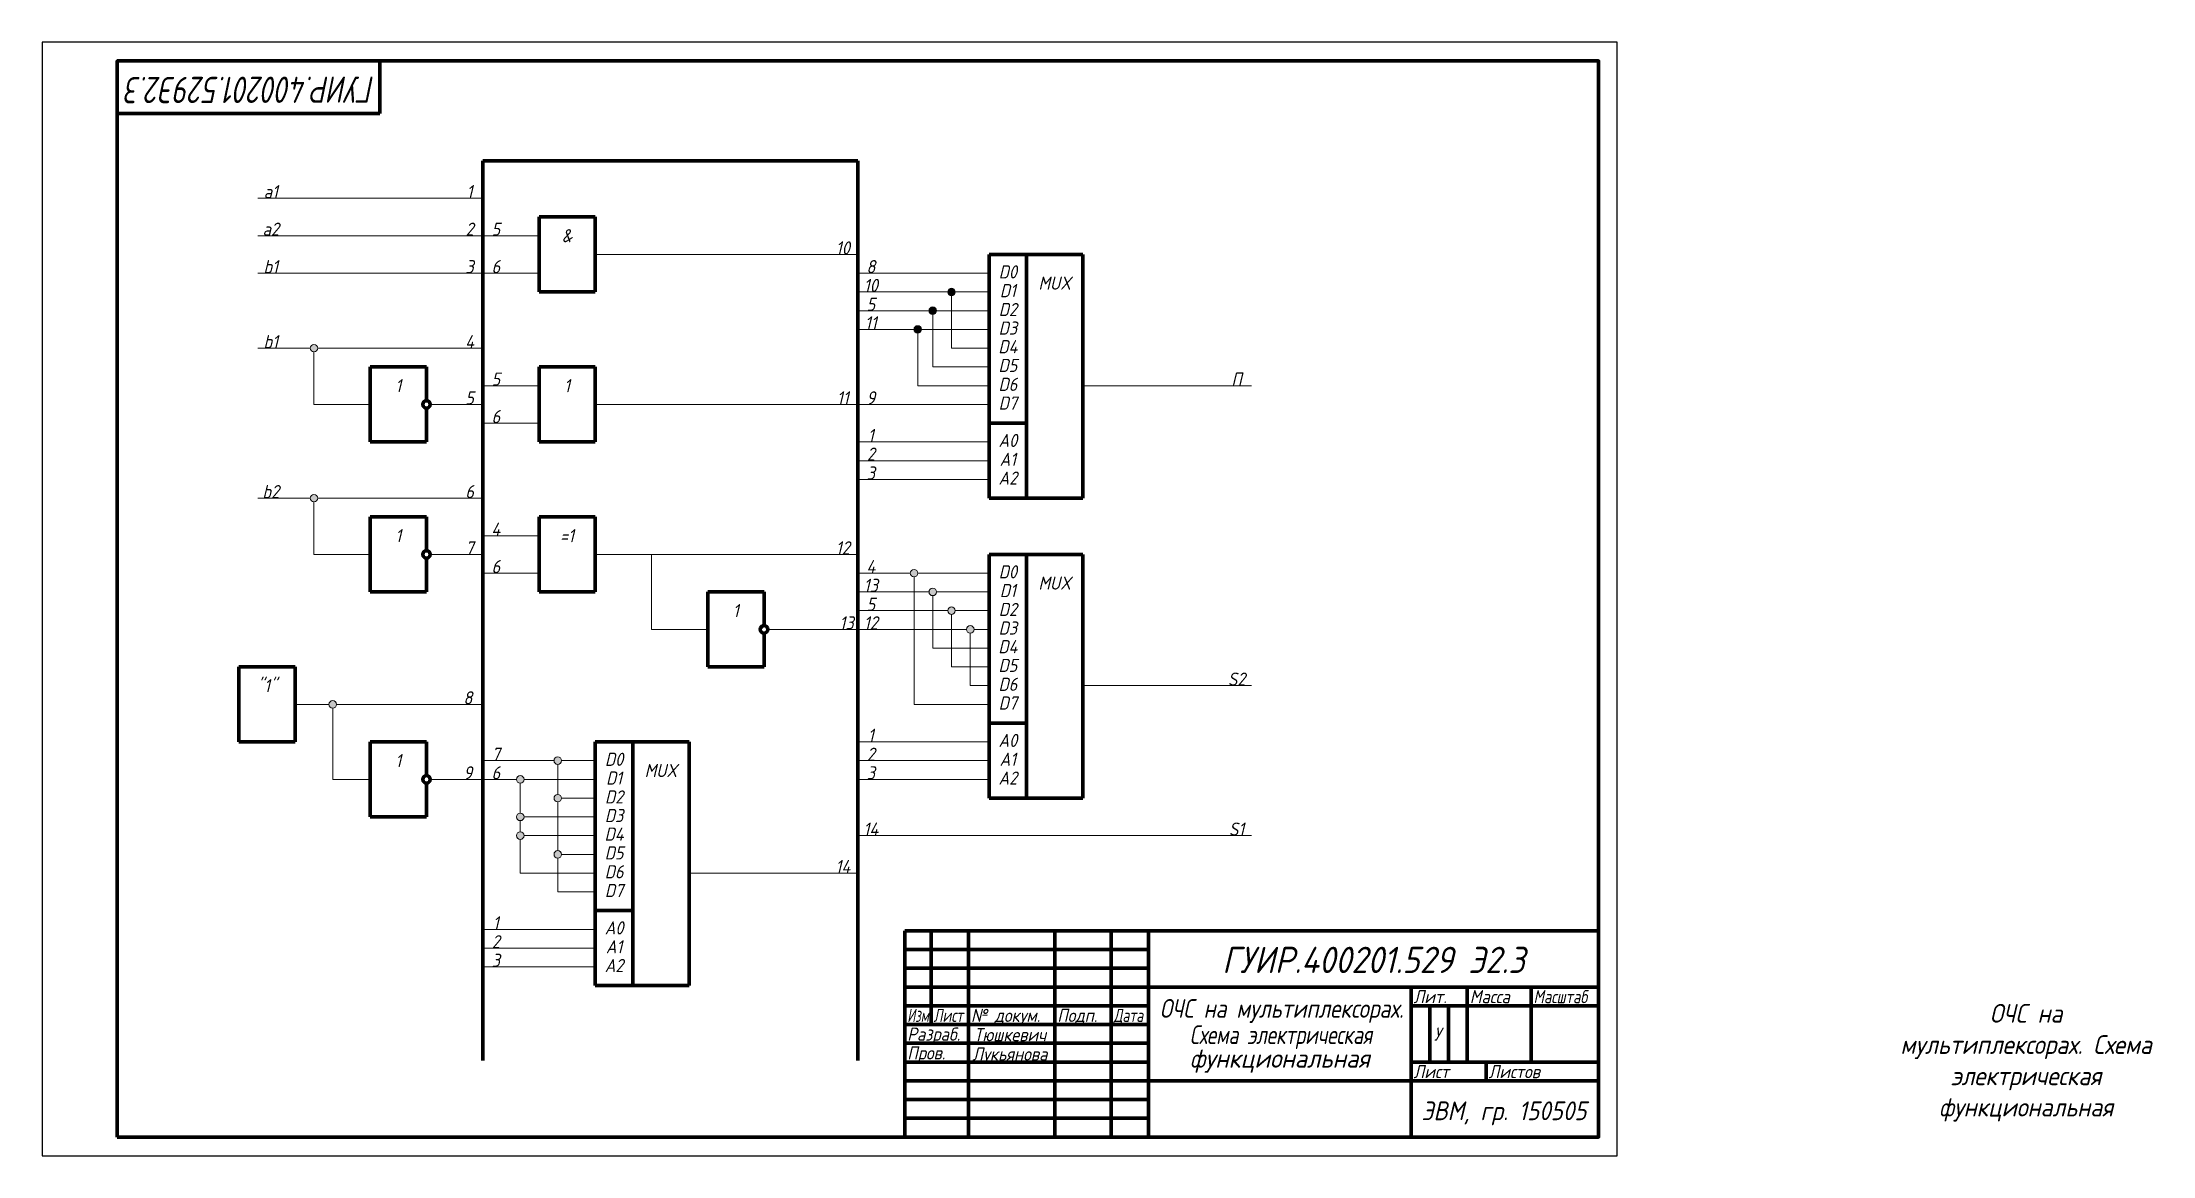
# Model space of a CAD drawing. Header units: millimetres. Extents: x 0 to 563, y 0 to 297.
import ezdxf
from ezdxf.enums import TextEntityAlignment as Align

# ---------------------------------------------------------------- set-up
doc = ezdxf.new("R2010")
doc.units = ezdxf.units.MM
doc.header["$LTSCALE"] = 0.5
doc.layers.get('0').update_dxf_attribs({"lineweight": 60})
doc.layers.get('Defpoints').update_dxf_attribs({"color": 5})
doc.layers.add('4-текст', color=7, linetype='Continuous', true_color=0x00ad00)
doc.styles.get("Standard").update_dxf_attribs({"font": 'ISOCPEUI.TTF', "width": 0.9})

msp = doc.modelspace()

# ---------------------------------------------------------------- hatches: boundary and pattern name
h = msp.add_hatch(color=256)
h.dxf.hatch_style = 1
h.paths.add_polyline_path([(76.47, 120.39, 1), (78.47, 120.39, 1)])
h.paths.add_polyline_path([(73.47, 175.39, 1), (71.47, 175.39, 1)])
h.paths.add_polyline_path([(73.47, 215.39, 1), (71.47, 215.39, 1)])
h.paths.add_polyline_path([(110.97, 98.47), (115.33, 98.47), (115.33, 104.77), (110.97, 104.77)], flags=9)
h.paths.add_polyline_path([(92.57, 101.72), (96.42, 101.72), (96.42, 108.02), (92.57, 108.02)], flags=9)
h.paths.add_polyline_path([(111.06, 118.47), (115.42, 118.47), (115.42, 124.77), (111.06, 124.77)], flags=9)
h.paths.add_polyline_path([(218.57, 188.47), (222.42, 188.47), (222.42, 194.77), (218.57, 194.77)], flags=9)
h.paths.add_polyline_path([(218.53, 233.47), (222.89, 233.47), (222.89, 239.77), (218.53, 239.77)], flags=9)
h.paths.add_polyline_path([(218.44, 198.47), (222.8, 198.47), (222.8, 204.77), (218.44, 204.77)], flags=9)
h.paths.add_polyline_path([(217.75, 218.47), (223.23, 218.47), (223.23, 224.77), (217.75, 224.77)], flags=9)
h.paths.add_polyline_path([(218.61, 223.42), (222.95, 223.42), (222.95, 229.72), (218.61, 229.72)], flags=9)
h.paths.add_polyline_path([(217.55, 228.47), (223.43, 228.47), (223.43, 234.77), (217.55, 234.77)], flags=9)
h.paths.add_polyline_path([(218.58, 153.47), (222.94, 153.47), (222.94, 159.77), (218.58, 159.77)], flags=9)
h.paths.add_polyline_path([(218.6, 178.42), (222.96, 178.42), (222.96, 184.72), (218.6, 184.72)], flags=9)
h.paths.add_polyline_path([(218.6, 183.47), (222.96, 183.47), (222.96, 189.77), (218.6, 189.77)], flags=9)
h.paths.add_polyline_path([(217.5, 138.47), (223.49, 138.47), (223.49, 144.77), (217.5, 144.77)], flags=9)
h.paths.add_polyline_path([(218.61, 143.42), (222.95, 143.42), (222.95, 149.72), (218.61, 149.72)], flags=9)
h.paths.add_polyline_path([(217.5, 148.47), (223.49, 148.47), (223.49, 154.77), (217.5, 154.77)], flags=9)
h.paths.add_polyline_path([(218.6, 98.47), (222.96, 98.47), (222.96, 104.77), (218.6, 104.77)], flags=9)
h.paths.add_polyline_path([(218.6, 103.42), (222.96, 103.42), (222.96, 109.72), (218.6, 109.72)], flags=9)
h.paths.add_polyline_path([(218.57, 108.47), (222.42, 108.47), (222.42, 114.77), (218.57, 114.77)], flags=9)
h.paths.add_polyline_path([(118.62, 98.47), (122.8, 98.47), (122.8, 104.77), (118.62, 104.77)], flags=9)
h.paths.add_polyline_path([(118.21, 103.42), (122.71, 103.42), (122.71, 109.72), (118.21, 109.72)], flags=9)
h.paths.add_polyline_path([(118.6, 48.47), (122.96, 48.47), (122.96, 54.77), (118.6, 54.77)], flags=9)
h.paths.add_polyline_path([(118.6, 53.42), (122.96, 53.42), (122.96, 59.72), (118.6, 59.72)], flags=9)
h.paths.add_polyline_path([(118.57, 58.47), (122.42, 58.47), (122.42, 64.77), (118.57, 64.77)], flags=9)
h.paths.add_polyline_path([(210.08, 238.47), (215.96, 238.47), (215.96, 244.77), (210.08, 244.77)], flags=9)
h.paths.add_polyline_path([(210.28, 198.47), (215.76, 198.47), (215.76, 204.77), (210.28, 204.77)], flags=9)
h.paths.add_polyline_path([(210.03, 158.47), (216.02, 158.47), (216.02, 164.77), (210.03, 164.77)], flags=9)
h.paths.add_polyline_path([(211.03, 138.47), (217.02, 138.47), (217.02, 144.77), (211.03, 144.77)], flags=9)
h.paths.add_polyline_path([(118.62, 153.47), (122.8, 153.47), (122.8, 159.77), (118.62, 159.77)], flags=9)
h.paths.add_polyline_path([(118.58, 163.47), (122.94, 163.47), (122.94, 169.77), (118.58, 169.77)], flags=9)
h.paths.add_polyline_path([(159.43, 99.08), (170.14, 99.08), (170.14, 105.38), (159.43, 105.38)], flags=9)
h.paths.add_polyline_path([(264.43, 229.07), (275.14, 229.07), (275.14, 235.38), (264.43, 235.38)], flags=9)
h.paths.add_polyline_path([(264.43, 149.07), (275.14, 149.07), (275.14, 155.38), (264.43, 155.38)], flags=9)
h.paths.add_polyline_path([(180.17, 131.72), (189.42, 131.72), (189.42, 138.02), (180.17, 138.02)], flags=9)
h.paths.add_polyline_path([(182.57, 141.72), (186.42, 141.72), (186.42, 148.02), (182.57, 148.02)], flags=9)
h.paths.add_polyline_path([(135.17, 151.72), (144.42, 151.72), (144.42, 158.02), (135.17, 158.02)], flags=9)
h.paths.add_polyline_path([(136.65, 161.72), (142.79, 161.72), (142.79, 168.02), (136.65, 168.02)], flags=9)
h.paths.add_polyline_path([(118.62, 193.47), (122.8, 193.47), (122.8, 199.77), (118.62, 199.77)], flags=9)
h.paths.add_polyline_path([(118.61, 203.47), (122.95, 203.47), (122.95, 209.77), (118.61, 209.77)], flags=9)
h.paths.add_polyline_path([(118.62, 233.47), (122.8, 233.47), (122.8, 239.77), (118.62, 239.77)], flags=9)
h.paths.add_polyline_path([(118.61, 243.47), (122.95, 243.47), (122.95, 249.77), (118.61, 249.77)], flags=9)
h.paths.add_polyline_path([(135.34, 231.72), (144.08, 231.72), (144.08, 238.02), (135.34, 238.02)], flags=9)
h.paths.add_polyline_path([(137.4, 241.72), (142.08, 241.72), (142.08, 248.02), (137.4, 248.02)], flags=9)
h.paths.add_polyline_path([(135.43, 191.72), (144.17, 191.72), (144.17, 198.02), (135.43, 198.02)], flags=9)
h.paths.add_polyline_path([(137.57, 201.72), (141.42, 201.72), (141.42, 208.02), (137.57, 208.02)], flags=9)
h.paths.add_polyline_path([(60.61, 121.72), (68.37, 121.72), (68.37, 128.02), (60.61, 128.02)], flags=9)
h.paths.add_polyline_path([(57.72, 233.47), (63.85, 233.47), (63.85, 239.77), (57.72, 239.77)], flags=9)
h.paths.add_polyline_path([(111.6, 233.47), (115.96, 233.47), (115.96, 239.77), (111.6, 239.77)], flags=9)
h.paths.add_polyline_path([(57.46, 173.47), (64.11, 173.47), (64.11, 179.77), (57.46, 179.77)], flags=9)
h.paths.add_polyline_path([(57.72, 213.47), (63.85, 213.47), (63.85, 219.77), (57.72, 219.77)], flags=9)
h.paths.add_polyline_path([(57.41, 243.47), (64.05, 243.47), (64.05, 249.77), (57.41, 249.77)], flags=9)
h.paths.add_polyline_path([(57.66, 253.47), (63.8, 253.47), (63.8, 259.77), (57.66, 259.77)], flags=9)
h.paths.add_polyline_path([(111.21, 158.47), (115.71, 158.47), (115.71, 164.77), (111.21, 164.77)], flags=9)
h.paths.add_polyline_path([(111.62, 173.47), (115.8, 173.47), (115.8, 179.77), (111.62, 179.77)], flags=9)
h.paths.add_polyline_path([(111.61, 198.47), (115.95, 198.47), (115.95, 204.77), (111.61, 204.77)], flags=9)
h.paths.add_polyline_path([(111.58, 213.47), (115.94, 213.47), (115.94, 219.77), (111.58, 219.77)], flags=9)
h.paths.add_polyline_path([(111.6, 243.47), (115.96, 243.47), (115.96, 249.77), (111.6, 249.77)], flags=9)
h.paths.add_polyline_path([(111.57, 253.47), (115.42, 253.47), (115.42, 259.77), (111.57, 259.77)], flags=9)
h.paths.add_polyline_path([(90.16, 151.72), (99.41, 151.72), (99.41, 158.02), (90.16, 158.02)], flags=9)
h.paths.add_polyline_path([(92.57, 161.72), (96.42, 161.72), (96.42, 168.02), (92.57, 168.02)], flags=9)
h.paths.add_polyline_path([(90.32, 191.72), (99.25, 191.72), (99.25, 198.02), (90.32, 198.02)], flags=9)
h.paths.add_polyline_path([(92.57, 201.72), (96.42, 201.72), (96.42, 208.02), (92.57, 208.02)], flags=9)
h.paths.add_polyline_path([(364.8, 19.83), (376.44, 19.83), (376.44, 25.08), (364.8, 25.08)], flags=9)
h.paths.add_polyline_path([(384.8, 19.83), (400.97, 19.83), (400.97, 25.08), (384.8, 25.08)], flags=9)
h.paths.add_polyline_path([(396.8, 39.83), (415.2, 39.83), (415.2, 45.08), (396.8, 45.08)], flags=9)
h.paths.add_polyline_path([(379.8, 39.83), (393.61, 39.83), (393.61, 45.08), (379.8, 45.08)], flags=9)
h.paths.add_polyline_path([(364.8, 39.83), (375.35, 39.83), (375.35, 45.08), (364.8, 45.08)], flags=9)
h.paths.add_polyline_path([(229.53, 23.51), (242.24, 23.51), (242.24, 30.34), (229.53, 30.34)], flags=9)
h.paths.add_polyline_path([(229.53, 28.51), (247.3, 28.51), (247.3, 35.34), (229.53, 35.34)], flags=9)
h.paths.add_polyline_path([(284.66, 34.17), (295.92, 34.17), (295.92, 40.21), (284.66, 40.21)], flags=9)
h.paths.add_polyline_path([(269.8, 34.83), (281.98, 34.83), (281.98, 40.08), (269.8, 40.08)], flags=9)
h.paths.add_polyline_path([(246.53, 33.51), (267.4, 33.51), (267.4, 40.34), (246.53, 40.34)], flags=9)
h.paths.add_polyline_path([(236.8, 34.83), (246.79, 34.83), (246.79, 40.08), (236.8, 40.08)], flags=9)
h.paths.add_polyline_path([(229.8, 34.83), (238.01, 34.83), (238.01, 40.08), (229.8, 40.08)], flags=9)
at = {"lineweight": 20}
h = msp.add_hatch(color=256, dxfattribs=at)
h.dxf.hatch_style = 1
h.paths.add_polyline_path([(241.47, 230.39, 1), (243.47, 230.39, 1)])
h = msp.add_hatch(color=256, dxfattribs=at)
h.dxf.hatch_style = 1
h.paths.add_polyline_path([(236.47, 225.39, 1), (238.47, 225.39, 1)])
h.paths.add_polyline_path([(234.47, 220.39, 1), (232.47, 220.39, 1)])
h = msp.add_hatch(color=256, dxfattribs=at)
h.dxf.hatch_style = 1
h.paths.add_polyline_path([(233.47, 155.39, 1), (231.47, 155.39, 1)])
h.paths.add_polyline_path([(236.47, 150.39, 1), (238.47, 150.39, 1)])
h.paths.add_polyline_path([(241.47, 145.39, 1), (243.47, 145.39, 1)])
h.paths.add_polyline_path([(246.47, 140.39, 1), (248.47, 140.39, 1)])
h = msp.add_hatch(color=256, dxfattribs=at)
h.dxf.hatch_style = 1
h.paths.add_polyline_path([(138.47, 95.39, 1), (136.47, 95.39, 1)])
h.paths.add_polyline_path([(138.47, 105.39, 1), (136.47, 105.39, 1)])
h.paths.add_polyline_path([(128.47, 100.39, 1), (126.47, 100.39, 1)])
h.paths.add_polyline_path([(128.47, 90.39, 1), (126.47, 90.39, 1)])
h.paths.add_polyline_path([(128.47, 85.39, 1), (126.47, 85.39, 1)])
h.paths.add_polyline_path([(136.47, 80.39, 1), (138.47, 80.39, 1)])

# ---------------------------------------------------------------- linework, layer by layer
at = {"lineweight": 70}
for p, q in [((90, 292), (90, 278)), ((20, 278), (90, 278)), ((415, 60), (230, 60)), ((230, 5), (230, 60)), ((237, 60), (237, 35)), ((247, 5), (247, 60)), ((270, 60), (270, 5)), ((285, 5), (285, 60)), ((295, 60), (295, 5)), ((230, 55), (295, 55)), ((230, 50), (295, 50)), ((230, 45), (295, 45)), ((230, 40), (295, 40)), ((295, 45), (415, 45)), ((365, 5), (365, 45)), ((365, 45), (365, 40)), ((365, 40), (415, 40)), ((370, 25), (370, 40)), ((375, 40), (375, 25)), ((380, 45), (380, 25)), ((397, 25), (397, 45)), ((230, 35), (295, 35)), ((230, 30), (295, 30)), ((230, 25), (295, 25)), ((365, 25), (415, 25)), ((385, 20), (385, 25)), ((230, 20), (295, 20)), ((295, 20), (415, 20)), ((230, 15), (295, 15)), ((230, 10), (295, 10))]:
    msp.add_line(p, q, dxfattribs=at)
at = {"lineweight": 100}
for p, q in [((117.47, 265.39), (117.47, 30.39)), ((117.47, 265.39), (207.47, 265.39)), ((207.47, 265.39), (217.47, 265.39)), ((217.47, 265.39), (217.47, 35.39)), ((132.47, 250.39), (147.47, 250.39)), ((132.47, 230.39), (132.47, 250.39)), ((132.47, 250.39), (132.47, 247.14)), ((147.47, 250.39), (147.47, 241.39)), ((147.47, 250.39), (147.47, 240.39)), ((132.47, 240.39), (132.47, 243.64)), ((147.47, 241.39), (147.47, 243.64)), ((132.47, 233.64), (132.47, 237.14)), ((147.47, 241.39), (147.47, 239.39)), ((147.47, 239.39), (147.47, 230.39)), ((252.47, 240.39), (252.47, 175.39)), ((277.47, 240.39), (252.47, 240.39)), ((252.47, 240.39), (267.47, 240.39)), ((252.47, 240.39), (262.47, 240.39)), ((252.47, 240.39), (252.47, 235.39)), ((252.47, 240.39), (252.47, 235.39)), ((262.47, 240.39), (262.47, 175.39)), ((277.47, 175.39), (277.47, 240.39)), ((277.47, 240.39), (277.47, 205.39)), ((132.47, 230.39), (132.47, 233.64)), ((252.47, 235.39), (252.47, 230.39)), ((147.47, 230.39), (132.47, 230.39)), ((132.47, 230.39), (147.47, 230.39)), ((252.47, 230.39), (252.47, 225.39)), ((252.47, 225.39), (252.47, 215.39)), ((252.47, 225.39), (252.47, 221.39)), ((252.47, 221.39), (252.47, 216.39)), ((252.47, 221.39), (252.47, 220.39)), ((252.47, 220.39), (252.47, 215.39)), ((87.47, 210.39), (102.47, 210.39)), ((87.47, 190.39), (87.47, 210.39)), ((87.47, 210.39), (87.47, 207.14)), ((102.47, 210.39), (102.47, 201.39)), ((132.47, 190.39), (132.47, 210.39)), ((132.47, 210.39), (132.47, 207.14)), ((147.47, 210.39), (132.47, 210.39)), ((147.47, 210.39), (147.47, 201.39)), ((147.47, 210.39), (147.47, 200.39)), ((252.47, 210.39), (252.47, 205.39)), ((252.47, 210.39), (252.47, 205.39)), ((87.47, 195.39), (87.47, 205.39)), ((87.47, 200.39), (87.47, 203.64)), ((102.47, 201.39), (102.47, 203.64)), ((132.47, 200.39), (132.47, 203.64)), ((147.47, 201.39), (147.47, 203.64)), ((252.47, 175.39), (252.47, 205.39)), ((87.47, 193.64), (87.47, 197.14)), ((102.47, 199.39), (102.47, 190.39)), ((132.47, 193.64), (132.47, 197.14)), ((147.47, 201.39), (147.47, 199.39)), ((147.47, 199.39), (147.47, 190.39)), ((252.47, 200.39), (252.47, 195.39)), ((252.47, 200.39), (252.47, 195.39)), ((87.47, 190.39), (87.47, 193.64)), ((132.47, 190.39), (132.47, 193.64)), ((252.47, 195.39), (262.47, 195.39)), ((102.47, 190.39), (87.47, 190.39)), ((147.47, 190.39), (132.47, 190.39)), ((252.47, 190.39), (252.47, 185.39)), ((252.47, 180.39), (252.47, 175.39)), ((252.47, 175.39), (277.47, 175.39)), ((87.47, 170.39), (102.47, 170.39)), ((87.47, 150.39), (87.47, 170.39)), ((87.47, 170.39), (87.47, 167.14)), ((102.47, 170.39), (102.47, 161.39)), ((132.47, 170.39), (147.47, 170.39)), ((132.47, 150.39), (132.47, 170.39)), ((132.47, 170.39), (132.47, 167.14)), ((132.47, 170.39), (132.47, 165.39)), ((147.47, 170.39), (147.47, 161.39)), ((87.47, 155.39), (87.47, 165.39)), ((87.47, 160.39), (87.47, 163.64)), ((102.47, 161.39), (102.47, 163.64)), ((132.47, 160.39), (132.47, 163.64)), ((147.47, 161.39), (147.47, 163.64)), ((102.47, 159.39), (102.47, 150.39)), ((147.47, 161.39), (147.47, 150.39)), ((147.47, 159.39), (147.47, 150.39)), ((252.47, 160.39), (252.47, 95.39)), ((277.47, 160.39), (252.47, 160.39)), ((252.47, 160.39), (267.47, 160.39)), ((252.47, 160.39), (262.47, 160.39)), ((252.47, 160.39), (252.47, 155.39)), ((252.47, 160.39), (252.47, 155.39)), ((262.47, 160.39), (262.47, 95.39)), ((277.47, 95.39), (277.47, 160.39)), ((277.47, 160.39), (277.47, 125.39)), ((87.47, 153.64), (87.47, 157.14)), ((87.47, 150.39), (87.47, 153.64)), ((132.47, 153.64), (132.47, 157.14)), ((132.47, 150.39), (132.47, 153.64)), ((252.47, 155.39), (252.47, 150.39)), ((102.47, 150.39), (87.47, 150.39)), ((147.47, 150.39), (132.47, 150.39)), ((177.47, 150.39), (192.47, 150.39)), ((177.47, 130.39), (177.47, 150.39)), ((177.47, 150.39), (177.47, 147.14)), ((177.47, 150.39), (177.47, 145.39)), ((177.47, 150.39), (177.47, 140.39)), ((192.47, 150.39), (192.47, 141.39)), ((192.47, 150.39), (192.47, 141.39)), ((252.47, 150.39), (252.47, 145.39)), ((177.47, 140.39), (177.47, 143.64)), ((192.47, 141.39), (192.47, 143.64)), ((252.47, 145.39), (252.47, 135.39)), ((252.47, 145.39), (252.47, 141.39)), ((252.47, 141.39), (252.47, 136.39)), ((252.47, 141.39), (252.47, 140.39)), ((177.47, 133.64), (177.47, 137.14)), ((192.47, 139.39), (192.47, 130.39)), ((192.47, 139.39), (192.47, 130.39)), ((252.47, 140.39), (252.47, 135.39)), ((52.47, 130.39), (67.47, 130.39)), ((52.47, 110.39), (52.47, 130.39)), ((52.47, 130.39), (52.47, 127.14)), ((52.47, 130.39), (52.47, 125.39)), ((67.47, 130.39), (52.47, 130.39)), ((52.47, 130.39), (52.47, 110.39)), ((67.47, 130.39), (67.47, 110.39)), ((67.47, 130.39), (67.47, 120.39)), ((67.47, 130.39), (67.47, 120.39)), ((67.47, 120.39), (67.47, 130.39)), ((177.47, 130.39), (177.47, 133.64)), ((192.47, 130.39), (177.47, 130.39)), ((252.47, 130.39), (252.47, 125.39)), ((252.47, 130.39), (252.47, 125.39)), ((252.47, 95.39), (252.47, 125.39)), ((52.47, 120.39), (52.47, 123.64)), ((67.47, 110.39), (67.47, 120.39)), ((252.47, 120.39), (252.47, 115.39)), ((252.47, 120.39), (252.47, 115.39)), ((52.47, 113.64), (52.47, 117.14)), ((52.47, 110.39), (52.47, 115.39)), ((52.47, 110.39), (52.47, 113.64)), ((67.47, 110.39), (67.47, 115.39)), ((252.47, 115.39), (262.47, 115.39)), ((67.47, 110.39), (52.47, 110.39)), ((52.47, 110.39), (67.47, 110.39)), ((87.47, 110.39), (102.47, 110.39)), ((87.47, 90.39), (87.47, 110.39)), ((87.47, 110.39), (87.47, 107.14)), ((87.47, 110.39), (87.47, 105.39)), ((87.47, 110.39), (87.47, 100.39)), ((102.47, 110.39), (102.47, 101.39)), ((102.47, 110.39), (102.47, 101.39)), ((102.47, 110.39), (102.47, 101.39)), ((147.47, 110.39), (147.47, 45.39)), ((172.47, 110.39), (147.47, 110.39)), ((147.47, 110.39), (162.47, 110.39)), ((147.47, 110.39), (157.47, 110.39)), ((147.47, 110.39), (147.47, 105.39)), ((147.47, 110.39), (147.47, 105.39)), ((157.47, 110.39), (157.47, 45.39)), ((172.47, 45.39), (172.47, 110.39)), ((172.47, 110.39), (172.47, 75.39)), ((252.47, 110.39), (252.47, 105.39)), ((87.47, 100.39), (87.47, 103.64)), ((147.47, 105.39), (147.47, 100.39)), ((87.47, 93.64), (87.47, 97.14)), ((102.47, 99.39), (102.47, 90.39)), ((147.47, 100.39), (147.47, 95.39)), ((252.47, 100.39), (252.47, 95.39)), ((87.47, 90.39), (87.47, 95.39)), ((87.47, 90.39), (87.47, 93.64)), ((102.47, 90.39), (87.47, 90.39)), ((102.47, 90.39), (102.47, 95.39)), ((147.47, 95.39), (147.47, 85.39)), ((147.47, 95.39), (147.47, 91.39)), ((147.47, 91.39), (147.47, 86.39)), ((147.47, 91.39), (147.47, 90.39)), ((147.47, 90.39), (147.47, 85.39)), ((252.47, 95.39), (277.47, 95.39)), ((147.47, 80.39), (147.47, 75.39)), ((147.47, 80.39), (147.47, 75.39)), ((147.47, 45.39), (147.47, 75.39)), ((147.47, 70.39), (147.47, 65.39)), ((147.47, 70.39), (147.47, 65.39)), ((147.47, 65.39), (157.47, 65.39)), ((147.47, 60.39), (147.47, 55.39)), ((147.47, 50.39), (147.47, 45.39)), ((147.47, 45.39), (172.47, 45.39)), ((217.47, 35.39), (217.47, 25.39)), ((117.47, 30.39), (117.47, 25.39))]:
    msp.add_line(p, q, dxfattribs=at)
at = {"lineweight": 20}
for p, q in [((57.47, 255.39), (71.47, 255.39)), ((71.47, 255.39), (73.47, 255.39)), ((73.47, 255.39), (103.47, 255.39)), ((103.47, 255.39), (117.47, 255.39)), ((117.47, 255.39), (113.97, 255.39)), ((57.47, 245.39), (71.47, 245.39)), ((71.47, 245.39), (73.47, 245.39)), ((73.47, 245.39), (103.47, 245.39)), ((103.47, 245.39), (117.47, 245.39)), ((132.47, 245.39), (117.47, 245.39)), ((147.47, 240.39), (207.47, 240.39)), ((207.47, 240.39), (212.47, 240.39)), ((212.47, 240.39), (217.47, 240.39)), ((57.47, 235.39), (71.47, 235.39)), ((71.47, 235.39), (73.47, 235.39)), ((73.47, 235.39), (103.47, 235.39)), ((103.47, 235.39), (117.47, 235.39)), ((117.47, 235.39), (113.97, 235.39)), ((132.47, 235.39), (117.47, 235.39)), ((222.47, 235.39), (217.47, 235.39)), ((241.47, 235.39), (222.47, 235.39)), ((243.47, 235.39), (241.47, 235.39)), ((252.47, 235.39), (243.47, 235.39)), ((217.47, 230.39), (222.47, 230.39)), ((222.47, 225.39), (217.47, 225.39)), ((218.47, 225.39), (217.47, 225.39)), ((233.47, 230.39), (222.47, 230.39)), ((222.47, 230.39), (236.47, 230.39)), ((232.47, 225.39), (222.47, 225.39)), ((232.47, 225.39), (234.47, 225.39)), ((236.47, 230.39), (233.47, 230.39)), ((236.47, 225.39), (234.47, 225.39)), ((236.47, 230.39), (238.47, 230.39)), ((241.47, 230.39), (238.47, 230.39)), ((243.47, 225.39), (238.47, 225.39)), ((242.47, 225.39), (238.47, 225.39)), ((242.47, 215.39), (242.47, 229.39)), ((252.47, 230.39), (243.47, 230.39)), ((243.47, 225.39), (252.47, 225.39)), ((217.47, 220.39), (222.47, 220.39)), ((231.47, 220.39), (222.47, 220.39)), ((222.47, 220.39), (231.47, 220.39)), ((232.47, 220.39), (231.47, 220.39)), ((236.47, 220.39), (234.47, 220.39)), ((236.47, 220.39), (238.47, 220.39)), ((237.47, 224.39), (237.47, 210.39)), ((252.47, 220.39), (238.47, 220.39)), ((57.47, 215.39), (71.47, 215.39)), ((71.47, 215.39), (71.47, 215.39)), ((72.47, 200.39), (72.47, 214.39)), ((73.47, 215.39), (103.47, 215.39)), ((103.47, 215.39), (117.47, 215.39)), ((233.47, 210.39), (233.47, 219.39)), ((243.47, 215.39), (242.47, 215.39)), ((252.47, 215.39), (243.47, 215.39)), ((233.47, 210.39), (233.47, 205.39)), ((237.47, 210.39), (242.47, 210.39)), ((242.47, 210.39), (243.47, 210.39)), ((243.47, 210.39), (252.47, 210.39)), ((132.47, 205.39), (117.47, 205.39)), ((233.47, 205.39), (237.47, 205.39)), ((252.47, 205.39), (237.47, 205.39)), ((277.47, 205.39), (322.47, 205.39)), ((87.47, 200.39), (72.47, 200.39)), ((117.47, 200.39), (103.47, 200.39)), ((147.47, 200.39), (207.47, 200.39)), ((207.47, 200.39), (217.47, 200.39)), ((222.47, 200.39), (217.47, 200.39)), ((242.47, 200.39), (222.47, 200.39)), ((242.47, 200.39), (252.47, 200.39)), ((132.47, 195.39), (117.47, 195.39)), ((217.47, 190.39), (222.47, 190.39)), ((237.47, 190.39), (222.47, 190.39)), ((237.47, 190.39), (252.47, 190.39)), ((222.47, 185.39), (217.47, 185.39)), ((217.47, 180.39), (222.47, 180.39)), ((222.47, 185.39), (237.47, 185.39)), ((237.47, 180.39), (222.47, 180.39)), ((252.47, 185.39), (237.47, 185.39)), ((237.47, 180.39), (252.47, 180.39)), ((57.47, 175.39), (71.47, 175.39)), ((73.47, 175.39), (103.47, 175.39)), ((103.47, 175.39), (117.47, 175.39)), ((72.47, 160.39), (72.47, 174.39)), ((132.47, 165.39), (117.47, 165.39)), ((87.47, 160.39), (72.47, 160.39)), ((117.47, 160.39), (103.47, 160.39)), ((147.47, 160.39), (157.47, 160.39)), ((162.47, 160.39), (157.47, 160.39)), ((162.47, 140.39), (162.47, 160.39)), ((162.47, 160.39), (207.47, 160.39)), ((207.47, 160.39), (212.47, 160.39)), ((212.47, 160.39), (217.47, 160.39)), ((117.47, 155.39), (132.47, 155.39)), ((222.47, 155.39), (217.47, 155.39)), ((222.47, 155.39), (231.47, 155.39)), ((231.47, 155.39), (222.47, 155.39)), ((232.47, 154.39), (232.47, 120.39)), ((241.47, 155.39), (233.47, 155.39)), ((243.47, 155.39), (241.47, 155.39)), ((252.47, 155.39), (243.47, 155.39)), ((222.47, 150.39), (217.47, 150.39)), ((233.47, 150.39), (222.47, 150.39)), ((222.47, 150.39), (236.47, 150.39)), ((232.47, 150.39), (236.47, 150.39)), ((236.47, 150.39), (233.47, 150.39)), ((237.47, 149.39), (237.47, 135.39)), ((252.47, 150.39), (238.47, 150.39)), ((217.47, 145.39), (222.47, 145.39)), ((241.47, 145.39), (222.47, 145.39)), ((237.47, 145.39), (241.47, 145.39)), ((242.47, 144.39), (242.47, 130.39)), ((243.47, 145.39), (252.47, 145.39)), ((167.47, 140.39), (162.47, 140.39)), ((177.47, 140.39), (167.47, 140.39)), ((193.47, 140.39), (207.47, 140.39)), ((207.47, 140.39), (217.47, 140.39)), ((222.47, 140.39), (217.47, 140.39)), ((233.47, 140.39), (222.47, 140.39)), ((222.47, 140.39), (232.47, 140.39)), ((246.47, 140.39), (233.47, 140.39)), ((243.47, 135.39), (237.47, 135.39)), ((242.47, 140.39), (246.47, 140.39)), ((252.47, 135.39), (243.47, 135.39)), ((247.47, 139.39), (247.47, 125.39)), ((252.47, 140.39), (248.47, 140.39)), ((242.47, 130.39), (243.47, 130.39)), ((243.47, 130.39), (252.47, 130.39)), ((252.47, 125.39), (247.47, 125.39)), ((277.47, 125.39), (322.47, 125.39)), ((72.47, 120.39), (67.47, 120.39)), ((72.47, 120.39), (76.47, 120.39)), ((77.47, 100.39), (77.47, 119.39)), ((78.47, 120.39), (117.47, 120.39)), ((242.47, 120.39), (232.47, 120.39)), ((242.47, 120.39), (252.47, 120.39)), ((222.47, 110.39), (217.47, 110.39)), ((237.47, 110.39), (222.47, 110.39)), ((237.47, 110.39), (252.47, 110.39)), ((136.47, 105.39), (117.47, 105.39)), ((137.47, 104.39), (137.47, 96.39)), ((147.47, 105.39), (138.47, 105.39)), ((147.47, 105.39), (138.47, 105.39)), ((217.47, 105.39), (222.47, 105.39)), ((222.47, 105.39), (237.47, 105.39)), ((252.47, 105.39), (237.47, 105.39)), ((87.47, 100.39), (77.47, 100.39)), ((103.47, 100.39), (117.47, 100.39)), ((126.47, 100.39), (117.47, 100.39)), ((127.47, 91.39), (127.47, 99.39)), ((147.47, 100.39), (128.47, 100.39)), ((222.47, 100.39), (217.47, 100.39)), ((237.47, 100.39), (222.47, 100.39)), ((237.47, 100.39), (252.47, 100.39)), ((147.47, 90.39), (128.47, 90.39)), ((137.47, 94.39), (137.47, 86.39)), ((138.47, 95.39), (147.47, 95.39)), ((127.47, 86.39), (127.47, 89.39)), ((147.47, 85.39), (128.47, 85.39)), ((137.47, 86.39), (137.47, 84.39)), ((147.47, 85.39), (138.47, 85.39)), ((217.47, 85.39), (322.47, 85.39)), ((127.47, 75.39), (127.47, 84.39)), ((137.47, 84.39), (137.47, 81.39)), ((137.47, 79.39), (137.47, 70.39)), ((138.47, 80.39), (147.47, 80.39)), ((147.47, 75.39), (127.47, 75.39)), ((172.47, 75.39), (217.47, 75.39)), ((137.47, 70.39), (147.47, 70.39)), ((132.47, 60.39), (117.47, 60.39)), ((132.47, 60.39), (147.47, 60.39)), ((147.47, 60.39), (142.47, 60.39)), ((117.47, 55.39), (132.47, 55.39)), ((147.47, 55.39), (132.47, 55.39)), ((132.47, 50.39), (117.47, 50.39)), ((132.47, 50.39), (147.47, 50.39))]:
    msp.add_line(p, q, dxfattribs=at)
for p, q in [((217.47, 245.39), (217.47, 240.39)), ((217.47, 235.39), (217.47, 230.39)), ((217.47, 210.39), (217.47, 200.39)), ((217.47, 195.39), (217.47, 190.39)), ((117.47, 165.39), (117.47, 155.39)), ((217.47, 160.39), (217.47, 155.39)), ((217.47, 120.39), (217.47, 115.39)), ((217.47, 95.39), (217.47, 85.39)), ((117.47, 60.39), (117.47, 55.39))]:
    msp.add_line(p, q)
at = {"lineweight": 70}
msp.add_lwpolyline([(20, 5), (415, 5), (415, 292), (20, 292)], close=True, dxfattribs=at)
at = {"lineweight": 20}
for centre in [(242.47, 230.39), (237.47, 225.39), (233.47, 220.39), (72.47, 215.39), (72.47, 175.39), (232.47, 155.39), (232.47, 155.39), (237.47, 150.39), (237.47, 150.39), (242.47, 145.39), (242.47, 145.39), (247.47, 140.39), (247.47, 140.39), (77.47, 120.39), (127.47, 100.39), (137.47, 105.39), (137.47, 95.39), (127.47, 90.39), (127.47, 85.39), (137.47, 80.39)]:
    msp.add_circle(centre, 1, dxfattribs=at)
at = {"lineweight": 100}
for centre in [(102.47, 200.39), (102.47, 160.39), (192.47, 140.39), (102.47, 100.39)]:
    msp.add_circle(centre, 1, dxfattribs=at)
at = {"layer": 'Defpoints'}
msp.add_lwpolyline([(0, 0), (420, 0), (420, 297), (0, 297)], close=True, dxfattribs=at)

# ---------------------------------------------------------------- texts
at = {"lineweight": 100, "width": 0.730935}
msp.add_text('ГУИР.400201.529Э2.3', height=7, rotation=180.1159, dxfattribs=at).set_placement((88.78, 287.87), (22.56, 287.73), align=Align.FIT)
at = {"lineweight": 70, "width": 0.863386}
msp.add_text('ЭВМ, гр. 150505', height=5, dxfattribs=at).set_placement((367.78, 9.5), (411.78, 9.5), align=Align.FIT)
at = {"lineweight": 100, "attachment_point": 1}
for s, width, heights, insert, char_height in [('\\pxqc;a1', 7, [0], (57.47, 258.89), 3.5), ('\\pxqc;1', 7, [0], (110.47, 258.89), 3.5), ('\\pxqc;a2', 7, [0], (57.47, 248.89), 3.5), ('\\pxqc;2', 7, [0], (110.47, 248.89), 3.5), ('\\pxqc;5', 7, [0], (117.47, 248.89), 3.5), ('\\pxqc;&', 15, [0], (132.47, 247.14), 3.5), ('\\pxqc;b1', 7, [0], (57.47, 238.89), 3.5), ('\\pxqc;3', 7, [0], (110.47, 238.89), 3.5), ('\\pxqc;6', 7, [0], (117.47, 238.89), 3.5), ('\\pxqc;MUX', 15, [0], (262.47, 234.5), 3.5), ('\\pxqc;b1', 7, [0], (57.47, 218.89), 3.5), ('\\pxqc;4', 7, [0], (110.47, 218.89), 3.5), ('\\pxqc;5', 7, [0], (117.47, 208.89), 3.5), ('\\pxqc;П', 7, [0], (315, 208.89), 3.5), ('\\pxqc;1', 15, [0], (87.47, 207.14), 3.5), ('\\pxqc;5', 7, [0], (110.47, 203.89), 3.5), ('\\pxqc;1', 15, [0], (132.47, 207.14), 3.5), ('\\pxqc;11', 7, [0], (210, 203.89), 3.5), ('\\pxqc;6', 7, [0], (117.47, 198.89), 3.5), ('\\pxqc;b2', 7, [0], (57.47, 178.89), 3.5), ('\\pxqc;6', 7, [0], (110.47, 178.89), 3.5), ('\\pxqc;4', 7, [0], (117.47, 168.89), 3.5), ('\\pxqc;1', 15, [0], (87.47, 167.14), 3.5), ('\\pxqc;7', 7, [0], (110.47, 163.89), 3.5), ('\\pxqc;=1', 15, [0], (132.47, 167.14), 3.5), ('\\pxqc;12', 7, [0], (210, 163.89), 3.5), ('\\pxqc;6', 7, [0], (117.47, 158.89), 3.5), ('\\pxqc;MUX', 15, [0], (262.47, 154.5), 3.5), ('\\pxqc;1', 15, [3.5], (177.47, 147.14), 3.5), ('\\pxqc;"1"', 15, [0], (52.47, 127.14), 3.5), ('\\pxqc;8', 7, [0], (110, 123.89), 3.5), ('\\pxqc;S2', 7, [0], (315, 128.89), 3.5), ('\\pxqc;1', 15, [0], (87.47, 107.14), 3.5), ('\\pxqc;9', 7, [0], (110, 103.89), 3.5), ('\\pxqc;MUX', 15, [0], (157.47, 104.5), 3.5), ('\\pxqc;14', 7, [0], (217.47, 88.89), 3.5), ('\\pxqc;S1', 7, [0], (315, 88.89), 3.5), ('\\pxqc;14', 7, [0], (210, 78.89), 3.5), ('\\pxqc;ОЧС на мультиплексорах. Схема электрическая функциональная', 70, [0], (494, 40.5), 5)]:
    msp.add_mtext_dynamic_manual_height_columns(s, width=width, gutter_width=25, heights=heights, dxfattribs=dict(at, insert=insert, char_height=char_height))
at = {"lineweight": 20, "char_height": 3.5, "attachment_point": 1}
for s, insert in [('\\pxqc;10', (210, 243.89)), ('\\pxqc;8', (217.47, 238.89)), ('\\pxqc;D0', (254, 237.5)), ('\\pxqc;10', (217.47, 233.89)), ('\\pxqc;D1', (254, 232.5)), ('\\pxqc;5', (217.47, 228.85)), ('\\pxqc;D2', (254, 227.46)), ('\\pxqc;11', (217.47, 223.89)), ('\\pxqc;D3', (254, 222.5)), ('\\pxqc;D4', (254, 217.54)), ('\\pxqc;D5', (254, 212.54)), ('\\pxqc;9', (217.47, 203.89)), ('\\pxqc;D6', (254, 207.5)), ('\\pxqc;D7', (254, 202.5)), ('\\pxqc;1', (217.47, 193.89)), ('\\pxqc;A0', (254, 192.54)), ('\\pxqc;2', (217.47, 188.89)), ('\\pxqc;A1', (254, 187.5)), ('\\pxqc;3', (217.47, 183.85)), ('\\pxqc;A2', (254, 182.5)), ('\\pxqc;4', (217.47, 158.89)), ('\\pxqc;13', (217.47, 153.89)), ('\\pxqc;D0', (254, 157.5)), ('\\pxqc;D1', (254, 152.5)), ('\\pxqc;5', (217.47, 148.85)), ('\\pxqc;D2', (254, 147.46)), ('\\pxqc;13', (211, 143.89)), ('\\pxqc;12', (217.47, 143.89)), ('\\pxqc;D3', (254, 142.5)), ('\\pxqc;D4', (254, 137.54)), ('\\pxqc;D5', (254, 132.54)), ('\\pxqc;D6', (254, 127.5)), ('\\pxqc;D7', (254, 122.5)), ('\\pxqc;1', (217.47, 113.89)), ('\\pxqc;7', (117.47, 108.85)), ('\\pxqc;D0', (149, 107.5)), ('\\pxqc;2', (217.47, 108.85)), ('\\pxqc;A0', (254, 112.54)), ('\\pxqc;A1', (254, 107.5)), ('\\pxqc;6', (117.47, 103.89)), ('\\pxqc;D1', (149, 102.5)), ('\\pxqc;3', (217.47, 103.89)), ('\\pxqc;A2', (254, 102.5)), ('\\pxqc;D2', (149, 97.46)), ('\\pxqc;D3', (149, 92.5)), ('\\pxqc;D4', (149, 87.54)), ('\\pxqc;D5', (149, 82.54)), ('\\pxqc;D6', (149, 77.5)), ('\\pxqc;D7', (149, 72.5)), ('\\pxqc;1', (117.47, 63.89)), ('\\pxqc;A0', (149, 62.54)), ('\\pxqc;2', (117.47, 58.85)), ('\\pxqc;A1', (149, 57.5)), ('\\pxqc;3', (117.47, 53.89)), ('\\pxqc;A2', (149, 52.5))]:
    msp.add_mtext_dynamic_manual_height_columns(s, width=7, gutter_width=25, heights=[0], dxfattribs=dict(at, insert=insert))
at = {"lineweight": 70, "attachment_point": 1}
for s, width, insert, char_height in [('\\pxqc;ГУИР.400201.529 Э2.3', 120, (295, 55.75), 7), ('Тюшкевич', 23, (248.47, 34.05), 3.5), ('У', 5, (371.11, 34.21), 3.5), ('Лукьянова', 23, (248.03, 28.9), 3.5)]:
    msp.add_mtext_dynamic_manual_height_columns(s, width=width, gutter_width=25, heights=[0], dxfattribs=dict(at, insert=insert, char_height=char_height))
at = {"layer": '4-текст', "color": 0, "lineweight": 70}
for s, width, p, p2 in [('ОЧС на мультиплексорах.', 0.779787, (298, 36.81), (363, 36.81)), ('Схема электрическая ', 0.693663, (306, 29.81), (357, 29.81)), ('функциональная', 0.894284, (306, 23.5), (354, 23.5))]:
    msp.add_text(s, height=5, dxfattribs=dict(at, width=width)).set_placement(p, p2, align=Align.FIT)
at = {"layer": '4-текст', "lineweight": 70}
for s, width, p in [('Лит.', 0.9, (365.67, 40.7)), ('Масса', 0.9, (380.67, 40.7)), ('Масштаб', 0.8, (397.67, 40.7)), ('Изм.', 0.7, (230.67, 35.7)), ('Разраб.', 0.9, (230.67, 30.7)), ('Лист', 0.75, (237.67, 35.7)), ('№ докум.', 0.9, (247.67, 35.7)), ('Подп.', 0.9, (270.67, 35.7)), ('Дата', 0.75, (285.67, 35.7)), ('Пров.', 0.9, (230.67, 25.7)), ('Лист', 0.9, (365.67, 20.7)), ('Листов', 0.9, (385.67, 20.7))]:
    msp.add_text(s, height=3.5, dxfattribs=dict(at, width=width)).set_placement(p)

doc.saveas('drawing.dxf')
